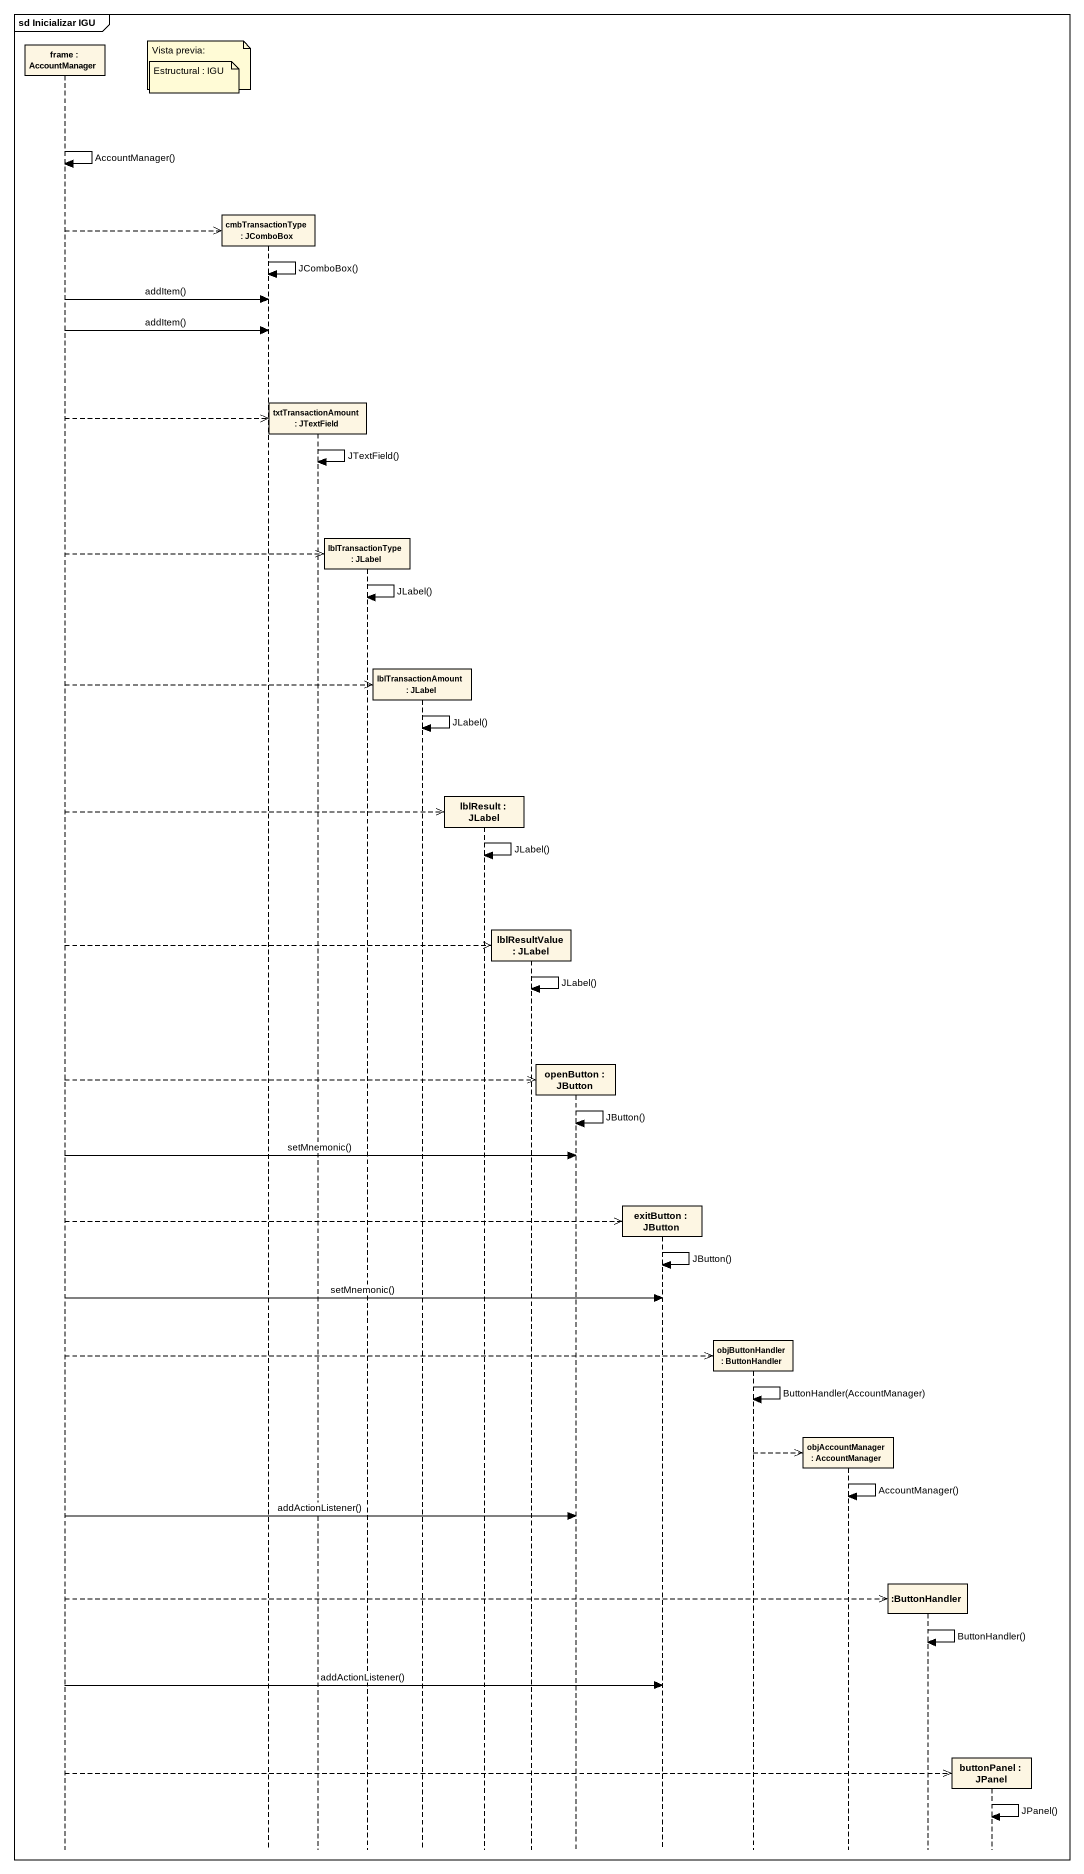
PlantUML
@startuml
mainframe sd Inicializar IGU
hide footbox
participant "frame : AccountManager" as frame_
participant "cmbTransactionType : JComboBox" as cmbTransactionType
participant "txtTransactionAmount : JTextField" as txtTransactionAmount
participant "lblTransactionType : JLabel" as lblTransactionType
participant "lblTransactionAmount : JLabel" as lblTransactionAmount
participant "lblResult : JLabel" as lblResult
participant "lblResultValue : JLabel" as lblResultValue
participant "openButton : JButton" as openButton
participant "exitButton : JButton" as exitButton
participant "objButtonHandler : ButtonHandler" as objButtonHandler
participant "objAccountManager : AccountManager" as objAccountManager
participant ":ButtonHandler" as ButtonHandler
participant "buttonPanel : JPanel" as buttonPanel

note left of cmbTransactionType : Vista previa:
note left of cmbTransactionType : Estructural : IGU
frame_ -> frame_ : AccountManager()
frame_ -->> cmbTransactionType **
cmbTransactionType -> cmbTransactionType : JComboBox()
frame_ -> cmbTransactionType : addItem()
frame_ -> cmbTransactionType : addItem()
frame_ -->> txtTransactionAmount **
txtTransactionAmount -> txtTransactionAmount : JTextField()
frame_ -->> lblTransactionType **
lblTransactionType -> lblTransactionType : JLabel()
frame_ -->> lblTransactionAmount **
lblTransactionAmount -> lblTransactionAmount : JLabel()
frame_ -->> lblResult **
lblResult -> lblResult : JLabel()
frame_ -->> lblResultValue **
lblResultValue -> lblResultValue : JLabel()
frame_ -->> openButton **
openButton -> openButton : JButton()
frame_ -> openButton : setMnemonic()
frame_ -->> exitButton **
exitButton -> exitButton : JButton()
frame_ -> exitButton : setMnemonic()
frame_ -->> objButtonHandler **
objButtonHandler -> objButtonHandler : ButtonHandler(AccountManager)
objButtonHandler -->> objAccountManager **
objAccountManager -> objAccountManager : AccountManager()
frame_ -> openButton : addActionListener()
frame_ -->> ButtonHandler **
ButtonHandler -> ButtonHandler : ButtonHandler()
frame_ -> exitButton : addActionListener()
frame_ -->> buttonPanel **
buttonPanel -> buttonPanel : JPanel()
@enduml
